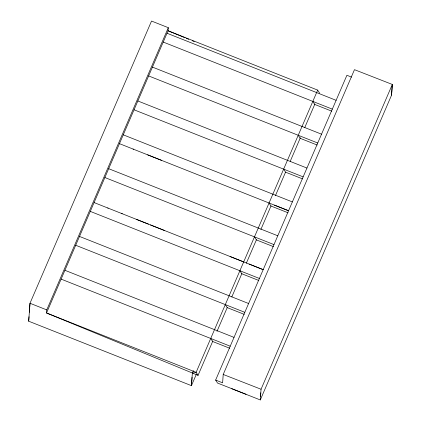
<?xml version="1.0" encoding="UTF-8"?>
<svg xmlns="http://www.w3.org/2000/svg" width="421" height="421" viewBox="0 0 421 421"><rect width="100%" height="100%" fill="white"/><g stroke="black" fill="none" stroke-linecap="round" stroke-linejoin="round"><path stroke-width="0.63" d="M196.375 374.201L191.439 385.657L28.681 321.207L29.996 303.267L151.534 21.05L168.3 27.686L46.757 309.903L46.536 312.982L198.044 375.358L212.847 340.984M168.3 27.686L168.079 30.77L46.536 312.982L196.133 372.327L198.044 375.358M215.636 380.068L217.52 383.052L260.294 399.95L391.556 95.157L392.319 84.453L354.477 69.665L223.214 374.458L222.62 382.836L215.636 380.068L346.904 75.275L351.556 77.122M260.546 396.382L260.799 392.814M260.294 399.95L261.057 389.241L392.319 84.453L391.556 95.157M28.681 321.207L29.012 316.724M29.338 312.235L29.996 303.267L46.757 309.903M192.05 377.295L191.439 385.657L192.355 373.111L193.397 370.696M185.093 37.785L168.079 30.77L317.676 90.115L196.133 372.327L192.355 373.111M217.004 331.338L227.393 307.214M231.808 296.963L241.933 273.445M246.348 263.193L256.478 239.675M260.894 229.424L271.019 205.906M275.434 195.654L285.564 172.136L283.643 169.137M290.237 161.285L300.368 137.767M304.783 127.516L314.908 103.998M223.214 374.458L261.057 389.241M331.764 111.165L314.724 104.429L312.814 101.403M317.181 145.029L300.136 138.299L298.226 135.267M285.554 172.163L302.594 178.893M288.011 212.763L270.971 206.027L269.061 203.001M273.424 246.627L256.384 239.896L254.473 236.865M258.841 280.491L241.801 273.761L239.891 270.735M244.254 314.355L227.214 307.625L225.303 304.599M229.671 348.225L212.631 341.489L210.721 338.463M231.776 388.683L246.038 394.314M167.016 33.238L336.116 100.319M163.216 42.058L332.316 109.139M152.434 67.102L321.528 134.188M148.634 75.922L317.734 143.008M137.846 100.972L306.946 168.053M134.046 109.792L303.146 176.873M123.264 134.836L292.363 201.917M133.062 149.05L288.564 210.737L274.471 205.148M119.464 143.656L133.552 149.245M147.645 154.833L161.738 160.427M108.676 168.7L277.776 235.786M104.876 177.52L273.976 244.606M107.692 207.963L122.274 213.747M136.367 219.341L263.193 269.65L249.1 264.062M94.094 202.569L108.181 208.158M121.29 213.358L148.487 224.146M150.455 224.93L164.548 230.519M230.087 256.521L243.685 261.915M90.294 211.389L259.394 278.47M79.506 236.434L248.606 303.515M75.706 245.254L244.806 312.335M64.923 270.298L234.023 337.384M61.124 279.118L230.224 346.199M186.308 38.285L188.74 39.29M192.381 40.79L194.207 41.542M317.676 90.115L319.586 93.141"/></g></svg>
